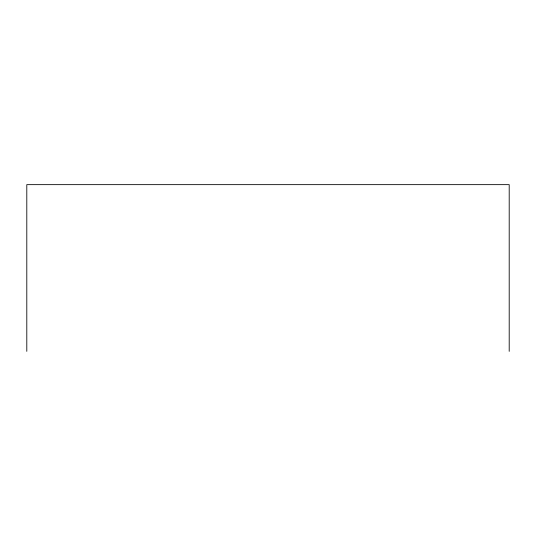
<?xml version="1.0" encoding="UTF-8"?>
<svg xmlns="http://www.w3.org/2000/svg" width="536" height="536" viewBox="0 0 536 536"><rect width="100%" height="100%" fill="white"/><g stroke="black" fill="none" stroke-linecap="round" stroke-linejoin="round"><path stroke-width="0.8" d="M509.2 351.355L509.2 184.645L26.8 184.645L26.8 351.355"/></g></svg>
